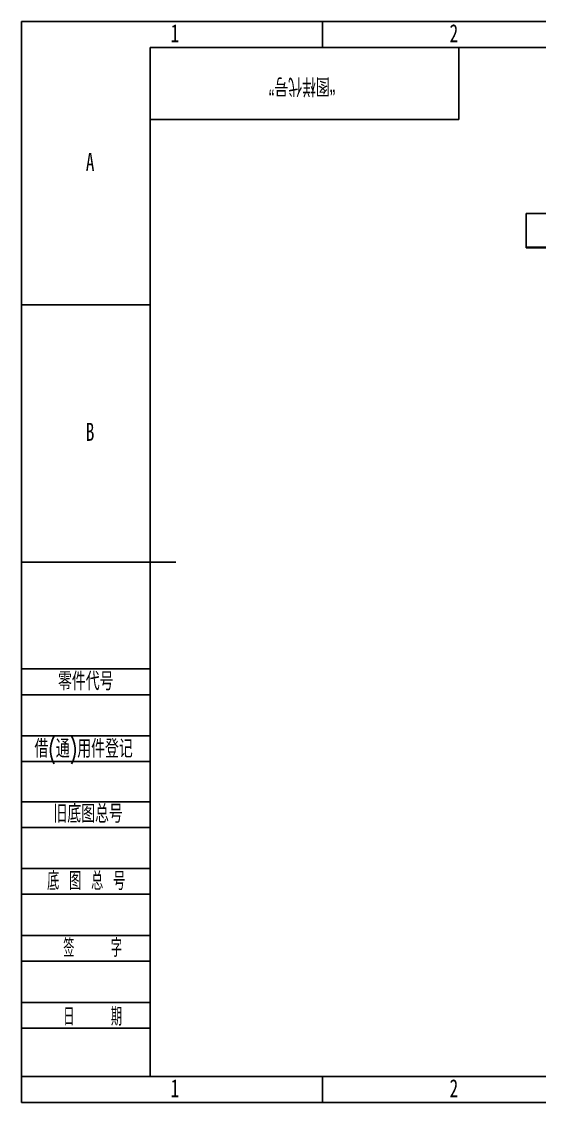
# Model space of a CAD drawing. Header units: millimetres. Extents: x 0 to 297, y 0 to 210.
# Drawn here: x 0 to 100.7, y 0 to 210 of the extents above; entities that cross this region are included whole.
import ezdxf

# ---------------------------------------------------------------- set-up
doc = ezdxf.new("R2010")
doc.units = ezdxf.units.MM
doc.layers.add('图框', color=7, linetype='Continuous')
doc.layers.add('粗实线层', color=7, linetype='Continuous', lineweight=25)
doc.styles.add('SLDTEXTSTYLE0', font='TXT', dxfattribs={"width": 0.7, "bigfont": 'bigfont'})
doc.styles.add('SLDTEXTSTYLE2', font='TXT', dxfattribs={"width": 0.614286, "bigfont": 'bigfont'})
doc.styles.add('SLDTEXTSTYLE4', font='TXT', dxfattribs={"width": 0.566667, "bigfont": 'bigfont'})
doc.styles.add('SLDTEXTSTYLE5', font='TXT', dxfattribs={"width": 0.7})

msp = doc.modelspace()

# ---------------------------------------------------------------- linework, layer by layer
at = {"color": 7, "linetype": 'Continuous', "lineweight": 25}
for p, q in [((115.6, 172.73), (98.1, 172.69)), ((98.1, 172.69), (98.11, 166.17)), ((98.11, 166.17), (115.61, 166.22)), ((98.11, 166.17), (98.11, 166.02)), ((98.11, 166.02), (115.61, 166.07))]:
    msp.add_line(p, q, dxfattribs=at)
at = {"layer": '图框'}
for p, q in [((0, 0), (0, 210)), ((0, 210), (297, 210)), ((58.5, 210), (58.5, 205)), ((0, 155), (25, 155)), ((0, 84.22), (25, 84.22)), ((0, 79.22), (25, 79.22)), ((0, 71.22), (25, 71.22)), ((0, 66.22), (25, 66.22)), ((0, 58.43), (25, 58.43)), ((0, 53.43), (25, 53.43)), ((0, 45.43), (25, 45.43)), ((0, 40.43), (25, 40.43)), ((0, 32.43), (25, 32.43)), ((0, 27.43), (25, 27.43)), ((0, 19.43), (25, 19.43)), ((0, 14.43), (25, 14.43)), ((0, 5), (25, 5)), ((58.5, 0), (58.5, 5)), ((0, 0), (297, 0))]:
    msp.add_line(p, q, dxfattribs=at)
at = {"layer": '图框', "linetype": 'Continuous', "lineweight": 25}
for p, q in [((25, 5), (25, 205)), ((25, 205), (292, 205))]:
    msp.add_line(p, q, dxfattribs=at)
at = {"layer": '图框', "lineweight": 25}
for p, q in [((0, 105), (30, 105)), ((25, 5), (292, 5))]:
    msp.add_line(p, q, dxfattribs=at)
at = {"layer": '粗实线层'}
for p, q in [((85, 191), (85, 205)), ((25, 191), (85, 191))]:
    msp.add_line(p, q, dxfattribs=at)

# ---------------------------------------------------------------- texts
at = {"layer": '图框', "char_height": 3.5}
for s, insert, attachment_point, style in [('1', (29.79, 209.5), 2, 'SLDTEXTSTYLE5'), ('2', (84.04, 209.5), 2, 'SLDTEXTSTYLE5'), ('A', (13.32, 184.5), 2, 'SLDTEXTSTYLE5'), ('B', (13.32, 132.04), 2, 'SLDTEXTSTYLE5'), ('零件代号', (7.08, 83.58), 1, 'SLDTEXTSTYLE0'), ('借(通)用件登记', (2.5, 70.47), 1, 'SLDTEXTSTYLE0'), ('旧底图总号', (6.19, 57.82), 1, 'SLDTEXTSTYLE0'), ('底 图 总 号', (4.95, 44.77), 1, 'SLDTEXTSTYLE2'), ('签    字', (13.81, 31.76), 2, 'SLDTEXTSTYLE4'), ('日    期', (13.81, 18.41), 2, 'SLDTEXTSTYLE4'), ('1', (29.79, 4.5), 2, 'SLDTEXTSTYLE5'), ('2', (84.04, 4.5), 2, 'SLDTEXTSTYLE5')]:
    msp.add_mtext(s, dxfattribs=dict(at, insert=insert, attachment_point=attachment_point, style=style))
at = {"layer": '图框', "insert": (54.53, 195.65), "char_height": 3.5, "attachment_point": 2, "rotation": 180, "style": 'SLDTEXTSTYLE0'}
msp.add_mtext('“图样代号”', dxfattribs=at)

doc.saveas('drawing.dxf')
